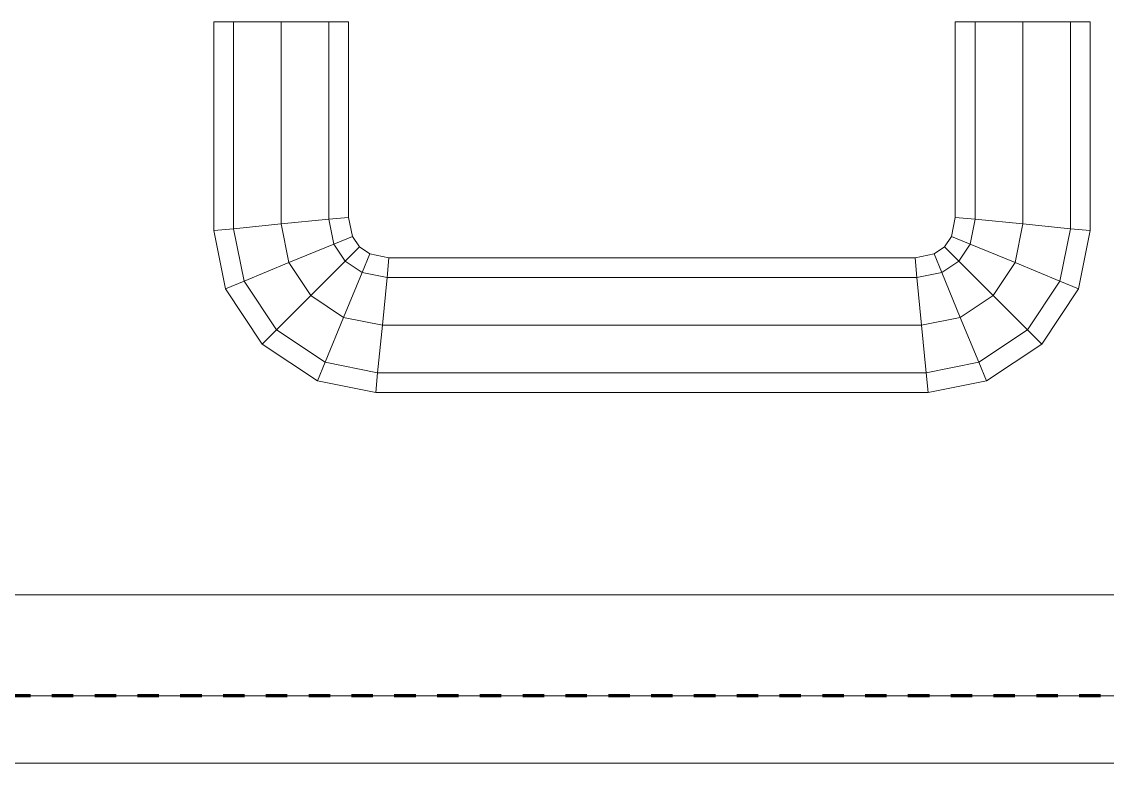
# Model space of a CAD drawing. Header units: millimetres. Extents: x -5300 to 98858, y -5196 to 93886.
# Drawn here: x 46633.5 to 46794.5, y 43005 to 43115 of the extents above; entities that cross this region are included whole.
import ezdxf

# ---------------------------------------------------------------- set-up
doc = ezdxf.new("R2010")
doc.units = ezdxf.units.MM
doc.linetypes.add('Штрих', pattern=[6.35, 3.175, -3.175])
doc.linetypes.add('Штрих_2_', pattern=[6.35, 3.175, -3.175])
for name, color, linetype, lineweight, true_color in [('_Разделитель помещений_', 4, 'Штрих', 70, 0x00ffff), ('Двери', 7, 'Continuous', 18, 0x7f7f7f), ('Стены', 7, 'Continuous', 18, 0x7f7f7f)]:
    doc.layers.add(name, color=color, linetype=linetype, lineweight=lineweight, true_color=true_color)

# ---------------------------------------------------------------- blocks, each defined once
blk = doc.blocks.new('СТВ_Перегородка_Кирпич 242319 - СТВ_Перегородка_Кирпич-249678-Подвал')
at = {"layer": 'Стены', "color": 254, "true_color": 0xd4d4d4}
for p, q in [((45250, 43030), (48250, 43030)), ((45250, 43030), (48250, 43030)), ((48250, 43030), (45250, 43030)), ((45250, 43030), (48250, 43030)), ((48250, 43030), (45250, 43030)), ((48235, 43030), (45265, 43030)), ((45910, 43030), (47610, 43030)), ((47610, 43030), (45910, 43030)), ((47610, 43030), (45910, 43030)), ((45910, 43030), (47610, 43030)), ((45910, 43030), (47610, 43030)), ((47610, 43030), (45910, 43030)), ((45910, 43030), (47610, 43030)), ((47610, 43030), (45910, 43030)), ((45250, 43015), (48250, 43015)), ((48250, 43015), (45250, 43015)), ((45265, 43015), (48235, 43015)), ((45910, 43015), (47610, 43015)), ((47610, 43015), (45910, 43015)), ((47610, 43015), (45910, 43015)), ((45910, 43015), (47610, 43015))]:
    blk.add_line(p, q, dxfattribs=at)
blk = doc.blocks.new('СТВ_Перегородка_Кирпич 242319 - СТВ_Перегородка_Кирпич 242319-249682-Подвал')
blk.add_blockref('СТВ_Перегородка_Кирпич 242319 - СТВ_Перегородка_Кирпич-249678-Подвал', (0, 0))
blk = doc.blocks.new('Д-29 242620 - Д-29-249708-Подвал')
at = {"layer": 'Двери', "color": 254, "true_color": 0xd4d4d4}
for p, q in [((46662, 43115), (46664.93, 43115)), ((46662, 43084.02), (46662, 43115)), ((46664.93, 43115), (46662, 43115)), ((46662, 43115), (46662, 43084.02)), ((46664.93, 43115), (46664.93, 43084.3)), ((46664.93, 43115), (46672, 43115)), ((46664.93, 43084.3), (46664.93, 43115)), ((46664.93, 43084.3), (46664.93, 43115)), ((46672, 43115), (46664.93, 43115)), ((46664.93, 43115), (46664.93, 43084.3)), ((46672, 43115), (46672, 43085)), ((46672, 43115), (46679.07, 43115)), ((46672, 43085), (46672, 43115)), ((46672, 43085), (46672, 43115)), ((46679.07, 43115), (46672, 43115)), ((46672, 43115), (46672, 43085)), ((46679.07, 43115), (46679.07, 43085.7)), ((46679.07, 43115), (46682, 43115)), ((46679.07, 43085.7), (46679.07, 43115)), ((46679.07, 43085.7), (46679.07, 43115)), ((46682, 43115), (46679.07, 43115)), ((46679.07, 43115), (46679.07, 43085.7)), ((46682, 43115), (46682, 43085.98)), ((46682, 43085.98), (46682, 43115)), ((46774.93, 43115), (46772, 43115)), ((46772, 43115), (46774.93, 43115)), ((46772, 43085.98), (46772, 43115)), ((46772, 43115), (46774.93, 43115)), ((46774.93, 43115), (46772, 43115)), ((46772, 43115), (46772, 43085.98)), ((46782, 43115), (46774.93, 43115)), ((46774.93, 43115), (46782, 43115)), ((46774.93, 43085.7), (46774.93, 43115)), ((46774.93, 43115), (46782, 43115)), ((46774.93, 43115), (46774.93, 43085.7)), ((46774.93, 43085.7), (46774.93, 43115)), ((46782, 43115), (46774.93, 43115)), ((46774.93, 43115), (46774.93, 43085.7)), ((46782, 43085), (46782, 43115)), ((46782, 43115), (46789.07, 43115)), ((46789.07, 43115), (46782, 43115)), ((46782, 43115), (46789.07, 43115)), ((46782, 43115), (46782, 43085)), ((46782, 43085), (46782, 43115)), ((46789.07, 43115), (46782, 43115)), ((46782, 43115), (46782, 43085)), ((46789.07, 43084.3), (46789.07, 43115)), ((46789.07, 43115), (46792, 43115)), ((46789.07, 43115), (46789.07, 43084.3)), ((46792, 43115), (46789.07, 43115)), ((46789.07, 43115), (46792, 43115)), ((46792, 43115), (46789.07, 43115)), ((46789.07, 43115), (46789.07, 43084.3)), ((46789.07, 43084.3), (46789.07, 43115)), ((46792, 43115), (46792, 43084.02)), ((46792, 43084.02), (46792, 43115)), ((46682, 43085.98), (46679.07, 43085.7)), ((46679.07, 43085.7), (46682, 43085.98)), ((46679.07, 43085.7), (46682, 43085.98)), ((46682, 43085.98), (46679.07, 43085.7)), ((46682, 43085.98), (46682.56, 43083.16)), ((46682.56, 43083.16), (46682, 43085.98)), ((46771.44, 43083.16), (46772, 43085.98)), ((46772, 43085.98), (46771.44, 43083.16)), ((46772, 43085.98), (46774.93, 43085.7)), ((46774.93, 43085.7), (46772, 43085.98)), ((46772, 43085.98), (46774.93, 43085.7)), ((46774.93, 43085.7), (46772, 43085.98)), ((46672, 43085), (46664.93, 43084.3)), ((46664.93, 43084.3), (46672, 43085)), ((46664.93, 43084.3), (46672, 43085)), ((46672, 43085), (46664.93, 43084.3)), ((46679.07, 43085.7), (46672, 43085)), ((46672, 43085), (46679.07, 43085.7)), ((46672, 43085), (46679.07, 43085.7)), ((46679.07, 43085.7), (46672, 43085)), ((46672, 43085), (46673.14, 43079.26)), ((46673.14, 43079.26), (46672, 43085)), ((46673.14, 43079.26), (46672, 43085)), ((46672, 43085), (46673.14, 43079.26)), ((46679.07, 43085.7), (46679.8, 43082.02)), ((46679.8, 43082.02), (46679.07, 43085.7)), ((46679.8, 43082.02), (46679.07, 43085.7)), ((46679.07, 43085.7), (46679.8, 43082.02)), ((46774.2, 43082.02), (46774.93, 43085.7)), ((46774.93, 43085.7), (46774.2, 43082.02)), ((46774.93, 43085.7), (46774.2, 43082.02)), ((46774.2, 43082.02), (46774.93, 43085.7)), ((46774.93, 43085.7), (46782, 43085)), ((46782, 43085), (46774.93, 43085.7)), ((46774.93, 43085.7), (46782, 43085)), ((46782, 43085), (46774.93, 43085.7)), ((46780.86, 43079.26), (46782, 43085)), ((46782, 43085), (46780.86, 43079.26)), ((46782, 43085), (46780.86, 43079.26)), ((46780.86, 43079.26), (46782, 43085)), ((46782, 43085), (46789.07, 43084.3)), ((46789.07, 43084.3), (46782, 43085)), ((46789.07, 43084.3), (46782, 43085)), ((46782, 43085), (46789.07, 43084.3)), ((46664.93, 43084.3), (46662, 43084.02)), ((46662, 43084.02), (46664.93, 43084.3)), ((46662, 43084.02), (46664.93, 43084.3)), ((46664.93, 43084.3), (46662, 43084.02)), ((46663.72, 43075.36), (46662, 43084.02)), ((46662, 43084.02), (46663.72, 43075.36)), ((46664.93, 43084.3), (46666.48, 43076.5)), ((46666.48, 43076.5), (46664.93, 43084.3)), ((46666.48, 43076.5), (46664.93, 43084.3)), ((46664.93, 43084.3), (46666.48, 43076.5)), ((46682.56, 43083.16), (46679.8, 43082.02)), ((46679.8, 43082.02), (46682.56, 43083.16)), ((46679.8, 43082.02), (46682.56, 43083.16)), ((46682.56, 43083.16), (46679.8, 43082.02)), ((46682.56, 43083.16), (46683.6, 43081.6)), ((46683.6, 43081.6), (46682.56, 43083.16)), ((46770.4, 43081.6), (46771.44, 43083.16)), ((46771.44, 43083.16), (46770.4, 43081.6)), ((46771.44, 43083.16), (46774.2, 43082.02)), ((46774.2, 43082.02), (46771.44, 43083.16)), ((46774.2, 43082.02), (46771.44, 43083.16)), ((46771.44, 43083.16), (46774.2, 43082.02)), ((46787.52, 43076.5), (46789.07, 43084.3)), ((46789.07, 43084.3), (46787.52, 43076.5)), ((46789.07, 43084.3), (46787.52, 43076.5)), ((46787.52, 43076.5), (46789.07, 43084.3)), ((46789.07, 43084.3), (46792, 43084.02)), ((46792, 43084.02), (46789.07, 43084.3)), ((46792, 43084.02), (46789.07, 43084.3)), ((46789.07, 43084.3), (46792, 43084.02)), ((46792, 43084.02), (46790.28, 43075.36)), ((46790.28, 43075.36), (46792, 43084.02)), ((46679.8, 43082.02), (46673.14, 43079.26)), ((46673.14, 43079.26), (46679.8, 43082.02)), ((46673.14, 43079.26), (46679.8, 43082.02)), ((46679.8, 43082.02), (46673.14, 43079.26)), ((46679.8, 43082.02), (46681.49, 43079.49)), ((46681.49, 43079.49), (46679.8, 43082.02)), ((46681.49, 43079.49), (46679.8, 43082.02)), ((46679.8, 43082.02), (46681.49, 43079.49)), ((46683.6, 43081.6), (46681.49, 43079.49)), ((46681.49, 43079.49), (46683.6, 43081.6)), ((46681.49, 43079.49), (46683.6, 43081.6)), ((46683.6, 43081.6), (46681.49, 43079.49)), ((46683.6, 43081.6), (46685.16, 43080.56)), ((46685.16, 43080.56), (46683.6, 43081.6)), ((46768.84, 43080.56), (46770.4, 43081.6)), ((46770.4, 43081.6), (46768.84, 43080.56)), ((46770.4, 43081.6), (46772.51, 43079.49)), ((46772.51, 43079.49), (46770.4, 43081.6)), ((46772.51, 43079.49), (46770.4, 43081.6)), ((46770.4, 43081.6), (46772.51, 43079.49)), ((46772.51, 43079.49), (46774.2, 43082.02)), ((46774.2, 43082.02), (46772.51, 43079.49)), ((46774.2, 43082.02), (46772.51, 43079.49)), ((46772.51, 43079.49), (46774.2, 43082.02)), ((46774.2, 43082.02), (46780.86, 43079.26)), ((46780.86, 43079.26), (46774.2, 43082.02)), ((46780.86, 43079.26), (46774.2, 43082.02)), ((46774.2, 43082.02), (46780.86, 43079.26)), ((46685.16, 43080.56), (46684.02, 43077.8)), ((46684.02, 43077.8), (46685.16, 43080.56)), ((46684.02, 43077.8), (46685.16, 43080.56)), ((46685.16, 43080.56), (46684.02, 43077.8)), ((46685.16, 43080.56), (46687.98, 43080)), ((46687.98, 43080), (46685.16, 43080.56)), ((46687.98, 43080), (46687.7, 43077.07)), ((46687.7, 43077.07), (46687.98, 43080)), ((46687.7, 43077.07), (46687.98, 43080)), ((46687.98, 43080), (46687.7, 43077.07)), ((46687.98, 43080), (46766.02, 43080)), ((46766.02, 43080), (46687.98, 43080)), ((46766.02, 43080), (46768.84, 43080.56)), ((46768.84, 43080.56), (46766.02, 43080)), ((46766.02, 43080), (46766.3, 43077.07)), ((46766.3, 43077.07), (46766.02, 43080)), ((46766.3, 43077.07), (46766.02, 43080)), ((46766.02, 43080), (46766.3, 43077.07)), ((46768.84, 43080.56), (46769.98, 43077.8)), ((46769.98, 43077.8), (46768.84, 43080.56)), ((46769.98, 43077.8), (46768.84, 43080.56)), ((46768.84, 43080.56), (46769.98, 43077.8)), ((46673.14, 43079.26), (46666.48, 43076.5)), ((46666.48, 43076.5), (46673.14, 43079.26)), ((46666.48, 43076.5), (46673.14, 43079.26)), ((46673.14, 43079.26), (46666.48, 43076.5)), ((46673.14, 43079.26), (46676.39, 43074.39)), ((46676.39, 43074.39), (46673.14, 43079.26)), ((46676.39, 43074.39), (46673.14, 43079.26)), ((46673.14, 43079.26), (46676.39, 43074.39)), ((46681.49, 43079.49), (46676.39, 43074.39)), ((46676.39, 43074.39), (46681.49, 43079.49)), ((46676.39, 43074.39), (46681.49, 43079.49)), ((46681.49, 43079.49), (46676.39, 43074.39)), ((46681.49, 43079.49), (46684.02, 43077.8)), ((46684.02, 43077.8), (46681.49, 43079.49)), ((46684.02, 43077.8), (46681.49, 43079.49)), ((46681.49, 43079.49), (46684.02, 43077.8)), ((46769.98, 43077.8), (46772.51, 43079.49)), ((46772.51, 43079.49), (46769.98, 43077.8)), ((46772.51, 43079.49), (46769.98, 43077.8)), ((46769.98, 43077.8), (46772.51, 43079.49)), ((46772.51, 43079.49), (46777.61, 43074.39)), ((46777.61, 43074.39), (46772.51, 43079.49)), ((46777.61, 43074.39), (46772.51, 43079.49)), ((46772.51, 43079.49), (46777.61, 43074.39)), ((46777.61, 43074.39), (46780.86, 43079.26)), ((46780.86, 43079.26), (46777.61, 43074.39)), ((46780.86, 43079.26), (46777.61, 43074.39)), ((46777.61, 43074.39), (46780.86, 43079.26)), ((46780.86, 43079.26), (46787.52, 43076.5)), ((46787.52, 43076.5), (46780.86, 43079.26)), ((46787.52, 43076.5), (46780.86, 43079.26)), ((46780.86, 43079.26), (46787.52, 43076.5)), ((46666.48, 43076.5), (46663.72, 43075.36)), ((46663.72, 43075.36), (46666.48, 43076.5)), ((46663.72, 43075.36), (46666.48, 43076.5)), ((46666.48, 43076.5), (46663.72, 43075.36)), ((46666.48, 43076.5), (46671.3, 43069.3)), ((46671.3, 43069.3), (46666.48, 43076.5)), ((46671.3, 43069.3), (46666.48, 43076.5)), ((46666.48, 43076.5), (46671.3, 43069.3)), ((46684.02, 43077.8), (46681.26, 43071.14)), ((46681.26, 43071.14), (46684.02, 43077.8)), ((46681.26, 43071.14), (46684.02, 43077.8)), ((46684.02, 43077.8), (46681.26, 43071.14)), ((46684.02, 43077.8), (46687.7, 43077.07)), ((46687.7, 43077.07), (46684.02, 43077.8)), ((46687.7, 43077.07), (46684.02, 43077.8)), ((46684.02, 43077.8), (46687.7, 43077.07)), ((46687.7, 43077.07), (46687, 43070)), ((46687, 43070), (46687.7, 43077.07)), ((46687, 43070), (46687.7, 43077.07)), ((46687.7, 43077.07), (46687, 43070)), ((46687.7, 43077.07), (46766.3, 43077.07)), ((46766.3, 43077.07), (46687.7, 43077.07)), ((46766.3, 43077.07), (46687.7, 43077.07)), ((46687.7, 43077.07), (46766.3, 43077.07)), ((46766.3, 43077.07), (46769.98, 43077.8)), ((46769.98, 43077.8), (46766.3, 43077.07)), ((46769.98, 43077.8), (46766.3, 43077.07)), ((46766.3, 43077.07), (46769.98, 43077.8)), ((46766.3, 43077.07), (46767, 43070)), ((46767, 43070), (46766.3, 43077.07)), ((46767, 43070), (46766.3, 43077.07)), ((46766.3, 43077.07), (46767, 43070)), ((46769.98, 43077.8), (46772.74, 43071.14)), ((46772.74, 43071.14), (46769.98, 43077.8)), ((46772.74, 43071.14), (46769.98, 43077.8)), ((46769.98, 43077.8), (46772.74, 43071.14)), ((46782.7, 43069.3), (46787.52, 43076.5)), ((46787.52, 43076.5), (46782.7, 43069.3)), ((46787.52, 43076.5), (46782.7, 43069.3)), ((46782.7, 43069.3), (46787.52, 43076.5)), ((46787.52, 43076.5), (46790.28, 43075.36)), ((46790.28, 43075.36), (46787.52, 43076.5)), ((46790.28, 43075.36), (46787.52, 43076.5)), ((46787.52, 43076.5), (46790.28, 43075.36)), ((46669.18, 43067.18), (46663.72, 43075.36)), ((46663.72, 43075.36), (46669.18, 43067.18)), ((46790.28, 43075.36), (46784.82, 43067.18)), ((46784.82, 43067.18), (46790.28, 43075.36)), ((46676.39, 43074.39), (46671.3, 43069.3)), ((46671.3, 43069.3), (46676.39, 43074.39)), ((46671.3, 43069.3), (46676.39, 43074.39)), ((46676.39, 43074.39), (46671.3, 43069.3)), ((46676.39, 43074.39), (46681.26, 43071.14)), ((46681.26, 43071.14), (46676.39, 43074.39)), ((46681.26, 43071.14), (46676.39, 43074.39)), ((46676.39, 43074.39), (46681.26, 43071.14)), ((46772.74, 43071.14), (46777.61, 43074.39)), ((46777.61, 43074.39), (46772.74, 43071.14)), ((46777.61, 43074.39), (46772.74, 43071.14)), ((46772.74, 43071.14), (46777.61, 43074.39)), ((46777.61, 43074.39), (46782.7, 43069.3)), ((46782.7, 43069.3), (46777.61, 43074.39)), ((46782.7, 43069.3), (46777.61, 43074.39)), ((46777.61, 43074.39), (46782.7, 43069.3)), ((46681.26, 43071.14), (46678.5, 43064.48)), ((46678.5, 43064.48), (46681.26, 43071.14)), ((46678.5, 43064.48), (46681.26, 43071.14)), ((46681.26, 43071.14), (46678.5, 43064.48)), ((46681.26, 43071.14), (46687, 43070)), ((46687, 43070), (46681.26, 43071.14)), ((46687, 43070), (46681.26, 43071.14)), ((46681.26, 43071.14), (46687, 43070)), ((46687, 43070), (46686.3, 43062.93)), ((46686.3, 43062.93), (46687, 43070)), ((46686.3, 43062.93), (46687, 43070)), ((46687, 43070), (46686.3, 43062.93)), ((46687, 43070), (46767, 43070)), ((46767, 43070), (46687, 43070)), ((46767, 43070), (46687, 43070)), ((46687, 43070), (46767, 43070)), ((46767, 43070), (46772.74, 43071.14)), ((46772.74, 43071.14), (46767, 43070)), ((46772.74, 43071.14), (46767, 43070)), ((46767, 43070), (46772.74, 43071.14)), ((46767, 43070), (46767.7, 43062.93)), ((46767.7, 43062.93), (46767, 43070)), ((46767.7, 43062.93), (46767, 43070)), ((46767, 43070), (46767.7, 43062.93)), ((46772.74, 43071.14), (46775.5, 43064.48)), ((46775.5, 43064.48), (46772.74, 43071.14)), ((46775.5, 43064.48), (46772.74, 43071.14)), ((46772.74, 43071.14), (46775.5, 43064.48)), ((46671.3, 43069.3), (46669.18, 43067.18)), ((46669.18, 43067.18), (46671.3, 43069.3)), ((46669.18, 43067.18), (46671.3, 43069.3)), ((46671.3, 43069.3), (46669.18, 43067.18)), ((46671.3, 43069.3), (46678.5, 43064.48)), ((46678.5, 43064.48), (46671.3, 43069.3)), ((46678.5, 43064.48), (46671.3, 43069.3)), ((46671.3, 43069.3), (46678.5, 43064.48)), ((46775.5, 43064.48), (46782.7, 43069.3)), ((46782.7, 43069.3), (46775.5, 43064.48)), ((46782.7, 43069.3), (46775.5, 43064.48)), ((46775.5, 43064.48), (46782.7, 43069.3)), ((46782.7, 43069.3), (46784.82, 43067.18)), ((46784.82, 43067.18), (46782.7, 43069.3)), ((46784.82, 43067.18), (46782.7, 43069.3)), ((46782.7, 43069.3), (46784.82, 43067.18)), ((46677.36, 43061.72), (46669.18, 43067.18)), ((46669.18, 43067.18), (46677.36, 43061.72)), ((46784.82, 43067.18), (46776.64, 43061.72)), ((46776.64, 43061.72), (46784.82, 43067.18)), ((46678.5, 43064.48), (46677.36, 43061.72)), ((46677.36, 43061.72), (46678.5, 43064.48)), ((46677.36, 43061.72), (46678.5, 43064.48)), ((46678.5, 43064.48), (46677.36, 43061.72)), ((46678.5, 43064.48), (46686.3, 43062.93)), ((46686.3, 43062.93), (46678.5, 43064.48)), ((46686.3, 43062.93), (46678.5, 43064.48)), ((46678.5, 43064.48), (46686.3, 43062.93)), ((46767.7, 43062.93), (46775.5, 43064.48)), ((46775.5, 43064.48), (46767.7, 43062.93)), ((46775.5, 43064.48), (46767.7, 43062.93)), ((46767.7, 43062.93), (46775.5, 43064.48)), ((46775.5, 43064.48), (46776.64, 43061.72)), ((46776.64, 43061.72), (46775.5, 43064.48)), ((46776.64, 43061.72), (46775.5, 43064.48)), ((46775.5, 43064.48), (46776.64, 43061.72)), ((46686.3, 43062.93), (46686.02, 43060)), ((46686.02, 43060), (46686.3, 43062.93)), ((46686.02, 43060), (46686.3, 43062.93)), ((46686.3, 43062.93), (46686.02, 43060)), ((46686.3, 43062.93), (46767.7, 43062.93)), ((46767.7, 43062.93), (46686.3, 43062.93)), ((46767.7, 43062.93), (46686.3, 43062.93)), ((46686.3, 43062.93), (46767.7, 43062.93)), ((46767.7, 43062.93), (46767.98, 43060)), ((46767.98, 43060), (46767.7, 43062.93)), ((46767.98, 43060), (46767.7, 43062.93)), ((46767.7, 43062.93), (46767.98, 43060)), ((46686.02, 43060), (46677.36, 43061.72)), ((46677.36, 43061.72), (46686.02, 43060)), ((46776.64, 43061.72), (46767.98, 43060)), ((46767.98, 43060), (46776.64, 43061.72)), ((46767.98, 43060), (46686.02, 43060)), ((46686.02, 43060), (46767.98, 43060)), ((47610, 43015), (45910, 43015)), ((45910, 43015), (47610, 43015)), ((45910, 43015), (47610, 43015)), ((47610, 43015), (45910, 43015)), ((47510, 43015), (46010, 43015)), ((46010, 43015), (47510, 43015)), ((47510, 43015), (46010, 43015)), ((46010, 43015), (47510, 43015)), ((45910, 43005), (47610, 43005)), ((47610, 43005), (45910, 43005)), ((47510, 43005), (46010, 43005)), ((46010, 43005), (47510, 43005))]:
    blk.add_line(p, q, dxfattribs=at)
blk = doc.blocks.new('Д-29 242620 - Д-29 242620-249712-Подвал')
blk.add_blockref('Д-29 242620 - Д-29-249708-Подвал', (0, 0))

msp = doc.modelspace()

# ---------------------------------------------------------------- linework, layer by layer
at = {"layer": '_Разделитель помещений_', "color": 131, "linetype": 'Штрих_2_', "true_color": 0xaaffff}
msp.add_line((48235, 43015), (45265, 43015), dxfattribs=at)

# ---------------------------------------------------------------- block references
at = {"layer": 'Двери', "color": 254, "true_color": 0xd4d4d4}
msp.add_blockref('Д-29 242620 - Д-29 242620-249712-Подвал', (0, 0), dxfattribs=at)
at = {"layer": 'Стены', "color": 254, "true_color": 0xd4d4d4}
msp.add_blockref('СТВ_Перегородка_Кирпич 242319 - СТВ_Перегородка_Кирпич 242319-249682-Подвал', (0, 0), dxfattribs=at)

doc.saveas('drawing.dxf')
